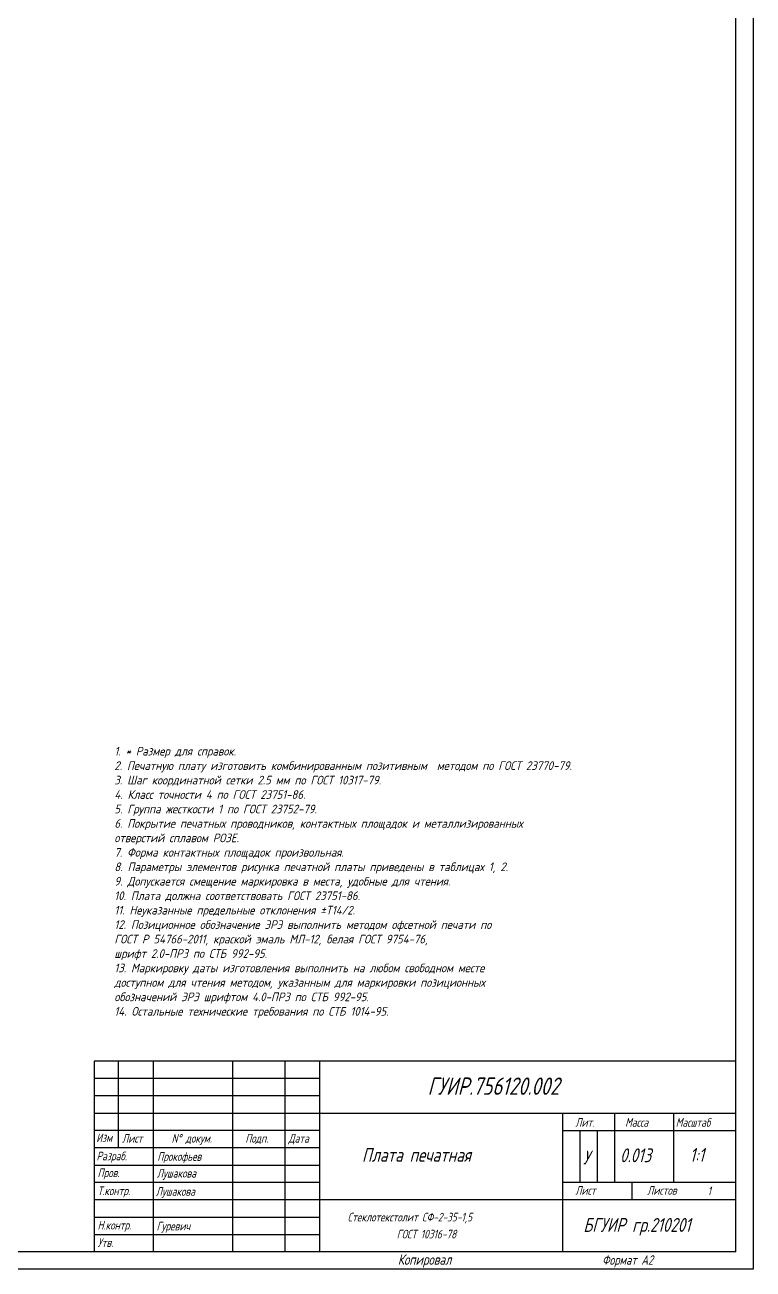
# Model space of a CAD drawing. Header units: millimetres. Extents: x 404 to 824, y 286 to 883.
# Drawn here: x 614.3 to 824.3, y 285.9 to 644.7 of the extents above; entities that cross this region are included whole.
import ezdxf

# ---------------------------------------------------------------- set-up
doc = ezdxf.new("R2010")
doc.units = ezdxf.units.MM
doc.header["$MEASUREMENT"] = 0
doc.styles.add('ЕСКД_wwcade', font='wwcade.shx', dxfattribs={"width": 0.9, "oblique": 15})
doc.styles.add('стиль1', font='romans.shx', dxfattribs={"width": 0.75, "oblique": 15, "height": 3.5})

msp = doc.modelspace()

# ---------------------------------------------------------------- linework, layer by layer
for p, q in [((824.346, 882.94), (824.346, 285.94)), ((819.346, 290.94), (819.346, 877.94)), ((634.346, 345.94), (634.346, 290.94)), ((819.346, 345.94), (634.346, 345.94)), ((641.346, 320.94), (641.346, 345.94)), ((651.346, 345.94), (651.346, 290.94)), ((674.346, 290.94), (674.346, 345.94)), ((689.346, 345.94), (689.346, 290.94)), ((699.346, 345.94), (699.346, 290.94)), ((699.346, 340.94), (634.346, 340.94)), ((699.346, 335.94), (634.346, 335.94)), ((634.346, 330.94), (819.346, 330.94)), ((769.346, 330.94), (769.346, 290.94)), ((784.346, 330.94), (784.346, 310.94)), ((801.346, 330.94), (801.346, 310.94)), ((699.346, 325.94), (634.346, 325.94)), ((769.346, 325.94), (819.346, 325.94)), ((774.334, 325.731), (774.334, 310.94)), ((779.412, 325.731), (779.412, 310.94)), ((699.346, 320.94), (634.346, 320.94)), ((634.346, 315.94), (699.346, 315.94)), ((699.346, 310.94), (634.346, 310.94)), ((819.346, 310.94), (769.346, 310.94)), ((789.346, 310.94), (789.346, 305.94)), ((699.346, 305.94), (634.346, 305.94)), ((819.346, 305.94), (699.346, 305.94)), ((819.346, 290.94), (412.346, 290.94)), ((769.346, 290.94), (769.346, 290.94)), ((824.346, 285.94), (404.346, 285.94))]:
    msp.add_line(p, q)
for points in [[(634.346, 300.94), (699.346, 300.94)], [(634.346, 295.94), (699.346, 295.94)]]:
    msp.add_lwpolyline(points)

# ---------------------------------------------------------------- texts
at = {"style": 'стиль1', "oblique": 15, "width": 0.75}
for s, height, p in [('ГУИР.756120.002', 5, (730.483, 336.201)), ('Лит.', 2.5, (773.064, 327.005)), ('Масса', 2.5, (787.439, 327.005)), ('Масштаб', 2.5, (802.031, 327.005)), ('Изм', 2.5, (634.892, 322.552)), ('Лист', 2.5, (642.367, 322.402)), ('N%%d докум. ', 2.5, (656.651, 322.402)), ('Подп.', 2.5, (677.904, 322.402)), ('Дата', 2.5, (690.355, 322.402)), ('Разраб.', 2.5, (635.008, 317.301)), ('Прокофьев', 2.5, (652.539, 317.162)), ('Плата печатная', 4, (711.551, 316.877)), ('У', 4, (775.313, 316.138)), ('0.013', 4, (785.975, 316.759)), ('1:1', 4, (806.045, 316.855)), ('Пров.', 2.5, (635.309, 312.469)), ('Лушакова', 2.5, (652.399, 312.337)), ('Т.контр.', 2.5, (635.309, 307.274)), ('Лушакова', 2.5, (652.085, 307.084)), ('Лист', 2.5, (773.064, 307.391)), ('Листов', 2.5, (793.789, 307.391)), ('1', 2.5, (811.207, 307.238)), ('Стеклотекстолит СФ-2-35-1,5', 2.5, (707.42, 299.682)), ('Н.контр.', 2.5, (635.309, 297.352)), ('Гуревич', 2.5, (652.311, 297.097)), ('БГУИР гр.210201', 4, (775.384, 296.679)), ('Утв.', 2.5, (635.309, 292.332)), ('ГОСТ 10316-78', 2.5, (721.566, 294.779)), ('Копировал', 3, (721.882, 287.19)), ('Формат А2', 2.75, (780.811, 287.19))]:
    msp.add_text(s, height=height, dxfattribs=at).set_placement(p)
at = {"insert": (640.152, 358.345), "char_height": 2.5, "width": 169.18609, "attachment_point": 7, "style": 'ЕСКД_wwcade'}
msp.add_mtext('{\\fISOCPEUR|b0|i0|c204|p34;1. * Размер для справок.\\P2. Печатную плату изготовить комбинированным позитивным  методом по ГОСТ 23770-79.\\P3. Шаг координатной сетки 2.5 мм по ГОСТ 10317-79.\\P4. Класс точности 4 по ГОСТ 23751-86.\\P5. Группа жесткости 1 по ГОСТ 23752-79.\\P6. Покрытие печатных проводников, контактных площадок и металлизированных\\Pотверстий\\fISOCPEUR|b0|i0|c0|p34; \\fISOCPEUR|b0|i0|c204|p34;сплавом РОЗЕ.\\P7. Форма контактных площадок произвольная.\\fISOCPEUR|b0|i0|c0|p34;\\P8\\fISOCPEUR|b0|i0|c204|p34;. Параметры элементов рисунка печатной платы приведены в таблицах 1, 2.\\P9. Допускается смещение маркировка в места, удобные для чтения.\\P\\fISOCPEUR|b0|i1|c0|p34;\\Q0;\\C0;1\\fISOCPEUR|b0|i1|c204|p34;0. Плата должна соответствовать ГОСТ 23751-86.\\P\\fISOCPEUR|b0|i0|c204|p34;\\Q15;\\C7;11. Неуказанные предельные отклонения \\fISOCPEUR|b0|i0|c0|p34;%%PT14/2\\fISOCPEUR|b0|i0|c204|p34;.\\P1\\fISOCPEUR|b0|i0|c0|p34;2\\fISOCPEUR|b0|i0|c204|p34;. Позиционное обозначение ЭРЭ выполнить методом офсетной печати по\\PГОСТ Р 54766-2011, краской эмаль МЛ-12, белая ГОСТ 9754-76, \\fISOCPEUR|b0|i0|c0|p34;\\P\\fISOCPEUR|b0|i0|c204|p34;шрифт 2.0-ПР3 по СТБ 992-95.\\P1\\fISOCPEUR|b0|i0|c0|p34;3\\fISOCPEUR|b0|i0|c204|p34;. Маркировку даты изготовления выполнить на любом свободном месте \\Pдоступном для чтения методом, указанным для маркировки позиционных \\Pобозначений ЭРЭ шрифтом \\fISOCPEUR|b0|i0|c0|p34;4\\fISOCPEUR|b0|i0|c204|p34;.0-ПР3 по СТБ 992-95.\\P\\fISOCPEUR|b0|i0|c0|p34;1\\fISOCPEUR|b0|i0|c204|p34;4. Остальные технические требования по СТБ 1014-95. }', dxfattribs=at)

doc.saveas('drawing.dxf')
